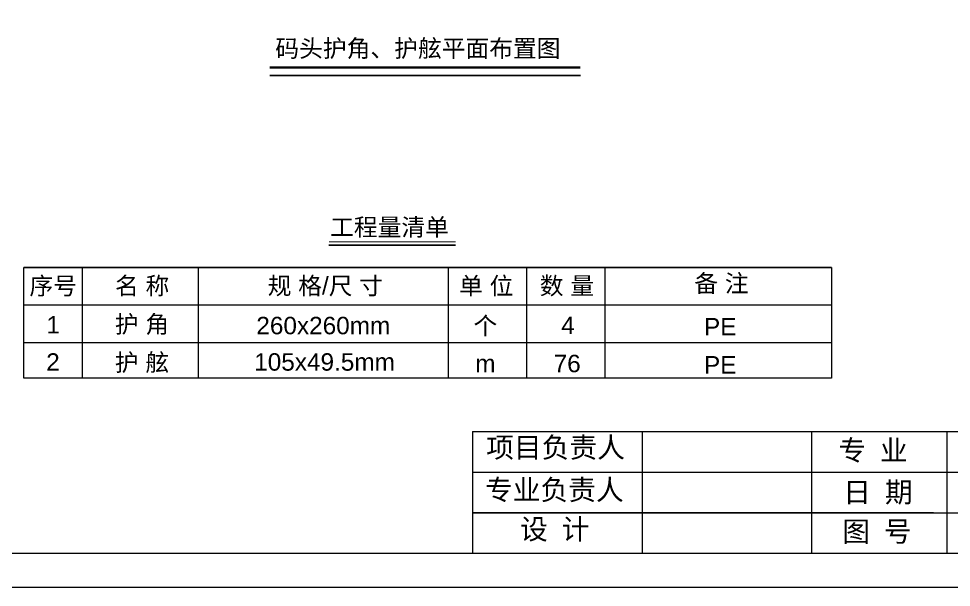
# Model space of a CAD drawing. Header units: millimetres. Extents: x 4 to 2106212, y -117026 to 198097.
# Drawn here: x 1392502 to 1440675, y 86526 to 115889 of the extents above; entities that cross this region are included whole.
import ezdxf
from ezdxf.enums import TextEntityAlignment as Align

# ---------------------------------------------------------------- set-up
doc = ezdxf.new("R2010")
doc.units = ezdxf.units.MM
doc.layers.add('图框', color=7, linetype='Continuous', lineweight=13)
doc.layers.add('文本', color=3, linetype='Continuous', lineweight=13)
doc.styles.add('Arial', font='arial.ttf')
doc.styles.get("Standard").update_dxf_attribs({"font": 'arial.ttf'})

# ---------------------------------------------------------------- blocks, each defined once
blk = doc.blocks.new('GW-TK')
at = {"layer": '图框', "linetype": 'Continuous'}
for p, q in [((927383.55, 464441.02), (927383.55, 464423.01)), ((927408.55, 464441.02), (927408.55, 464423.01)), ((927433.55, 464441.02), (927433.55, 464423.01)), ((927453.55, 464441.02), (927453.55, 464423.01)), ((927383.55, 464435.01), (927523.55, 464435.01)), ((927451.56, 464429.01), (927383.55, 464429.01)), ((927383.55, 464429.01), (927598.55, 464429.01))]:
    blk.add_line(p, q, dxfattribs=at)
at = {"layer": '图框'}
for points in [[(927183.55, 464715.01), (927603.55, 464715.01), (927603.55, 464418.01), (927183.55, 464418.01)], [(927188.55, 464710.01), (927598.55, 464710.01), (927598.55, 464423.01), (927188.55, 464423.01)]]:
    blk.add_lwpolyline(points, close=True, dxfattribs=at)
at = {"layer": '图框', "linetype": 'Continuous'}
blk.add_lwpolyline([(927383.55, 464441.02), (927598.55, 464441.02)], dxfattribs=at)
at = {"layer": '图框', "linetype": 'Continuous', "char_height": 3, "attachment_point": 1}
for s, width, heights, insert in [('{\\fSimSun|b0|i0|c134|p2;项目负责人}', 26.0225, [0], (927385.56, 464440.15)), ('{\\fSimSun|b0|i0|c134|p2;专 业}', 12.8345, [0], (927437.53, 464439.73)), ('{\\fSimSun|b0|i0|c134|p2;专业负责人}', 24.6361, [2.04], (927385.39, 464433.9)), ('{\\fSimSun|b0|i0|c134|p2;日 期}', 11.224, [0], (927438.25, 464433.55)), ('{\\fSimSun|b0|i0|c134|p2;设 计}', 16.2353, [0], (927390.55, 464428.09)), ('{\\fSimSun|b0|i0|c134|p2;图 号}', 23.6261, [0], (927438.11, 464427.75))]:
    blk.add_mtext_dynamic_manual_height_columns(s, width=width, gutter_width=17.5, heights=heights, dxfattribs=dict(at, insert=insert))

msp = doc.modelspace()

# ---------------------------------------------------------------- linework, layer by layer
for points in [[(1405474.2584, 112957.2541), (1421515.6036, 112957.2541)], [(1408525.0138, 104185.8737), (1415071.1092, 104185.8737)]]:
    msp.add_lwpolyline(points)
at = {"layer": '文本', "color": 7}
for p, q in [((1434481.0267, 103045.5329), (1392778.0782, 103045.5329)), ((1395778.7651, 103045.5329), (1395778.7651, 97323.8741)), ((1401779.5031, 103045.5329), (1401779.5031, 97323.8741)), ((1414679.1872, 103045.5329), (1414679.1872, 97323.8741)), ((1418729.7605, 103045.5329), (1418729.7605, 97323.8741)), ((1422780.3339, 103045.5329), (1422780.3339, 97323.8741)), ((1434481.0267, 101094.8172), (1392778.0782, 101094.8172)), ((1395778.7651, 99144.8172), (1392778.0782, 99144.8172)), ((1434481.0267, 99144.8172), (1395778.7651, 99144.8172)), ((1434481.0267, 97323.8741), (1392778.0782, 97323.8741))]:
    msp.add_line(p, q, dxfattribs=at)
for points, const_width in [([(1405474.2584, 113369.7541), (1421515.6036, 113369.7541)], 123.0187), ([(1408525.0138, 104365.8737), (1415071.1092, 104365.8737)], 65.61)]:
    msp.add_lwpolyline(points, dxfattribs=dict(at, const_width=const_width))
msp.add_lwpolyline([(1392778.0782, 97323.8741), (1392778.0782, 103045.5329), (1434481.0267, 103045.5329), (1434481.0267, 97323.8741)], dxfattribs=at)

# ---------------------------------------------------------------- block references
at = {"xscale": 350, "yscale": 350, "zscale": 350}
msp.add_blockref('GW-TK', (-323168294.834, -162459777.5503), dxfattribs=at)

# ---------------------------------------------------------------- texts
at = {"layer": '文本', "color": 7, "style": 'Arial'}
msp.add_text('码头护角、护舷平面布置图', height=900, dxfattribs=at).set_placement((1405759.4043, 114355.4246), align=Align.MIDDLE_LEFT)
at = {"layer": '文本', "color": 7}
msp.add_text('工程量清单', height=900, dxfattribs=at).set_placement((1408588.8499, 105124.1708), align=Align.MIDDLE_LEFT)
for s, p in [('序号', (1394289.076, 102112.2537)), ('名 称', (1398879.7217, 102112.2537)), ('规 格/尺 寸', (1408341.9729, 102112.2537)), ('单 位', (1416650.0504, 102112.2537)), ('数 量', (1420820.2818, 102112.2537)), ('备 注', (1428803.5711, 102242.4562)), ('护 角', (1398870.7138, 100126.5576)), ('1', (1394287.6209, 100084.2784)), ('260x260mm', (1408236.7102, 100042.8433)), ('个', (1416608.0689, 100052.5526)), ('4', (1420870.7391, 100052.5526)), ('PE', (1428736.9268, 99985.285)), ('2', (1394275.0901, 98168.3357)), ('护 舷', (1398870.7138, 98157.8419)), ('105x49.5mm', (1408301.5073, 98163.7958)), ('m', (1416608.0689, 98083.8369)), ('76', (1420832.7505, 98083.8369)), ('PE', (1428736.9268, 98016.5694))]:
    msp.add_text(s, height=900, dxfattribs=at).set_placement(p, align=Align.MIDDLE)

doc.saveas('drawing.dxf')
